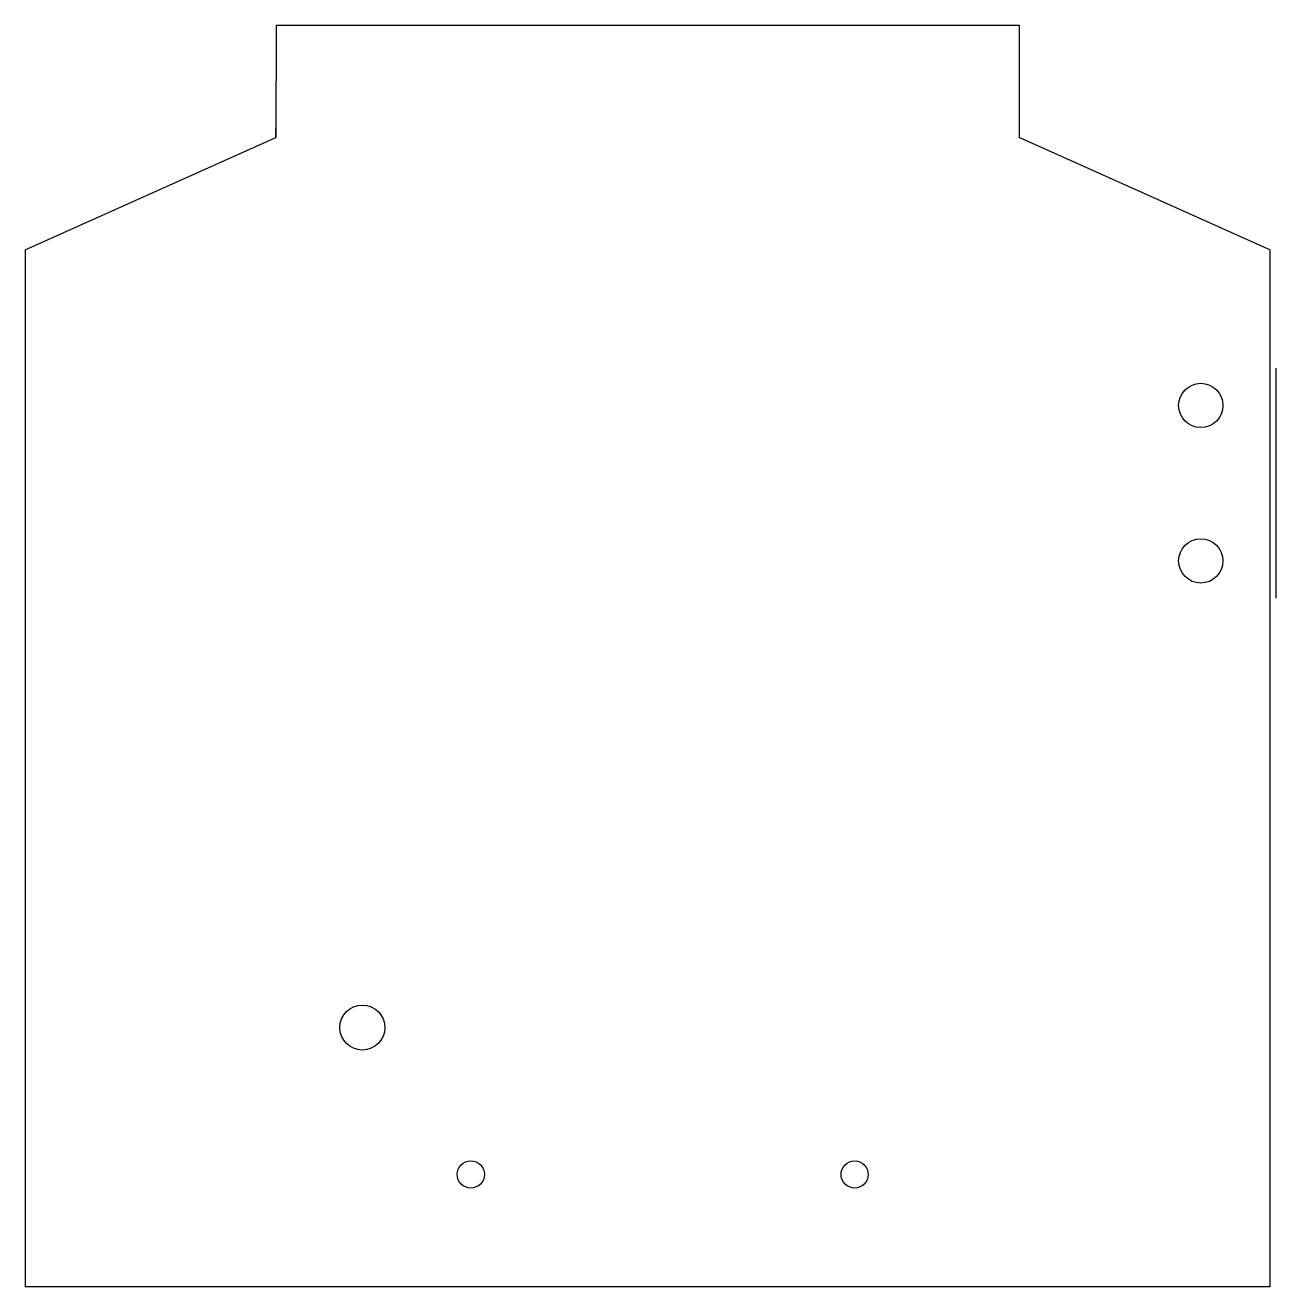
# Model space of a CAD drawing. Extents: x 0 to 3.62, y 0 to 3.65.
import ezdxf

# ---------------------------------------------------------------- set-up
doc = ezdxf.new("R2010")
doc.units = 0
doc.layers.add('20', color=31, linetype='CONTINUOUS')

msp = doc.modelspace()

# ---------------------------------------------------------------- linework, layer by layer
at = {"layer": '20'}
for p, q in [((0.725394, 3.65), (0.725, 3.325)), ((0.725, 3.65), (2.875, 3.65)), ((2.875, 3.65), (2.875, 3.325)), ((0, 3), (0.725, 3.325)), ((0.725, 3.325), (0.725, 3.35)), ((3.6, 3), (2.875, 3.325)), ((0, 3), (0, 0)), ((3.6, 3), (3.6, 0)), ((3.617, 2.6575), (3.617, 1.9925)), ((3.6, 0), (0, 0))]:
    msp.add_line(p, q, dxfattribs=at)
for centre, radius in [((3.4, 2.55), 0.064), ((3.4, 2.1), 0.064), ((0.975, 0.75), 0.065), ((1.28878, 0.325), 0.03937), ((2.399016, 0.325), 0.03937)]:
    msp.add_circle(centre, radius, dxfattribs=at)

doc.saveas('drawing.dxf')
